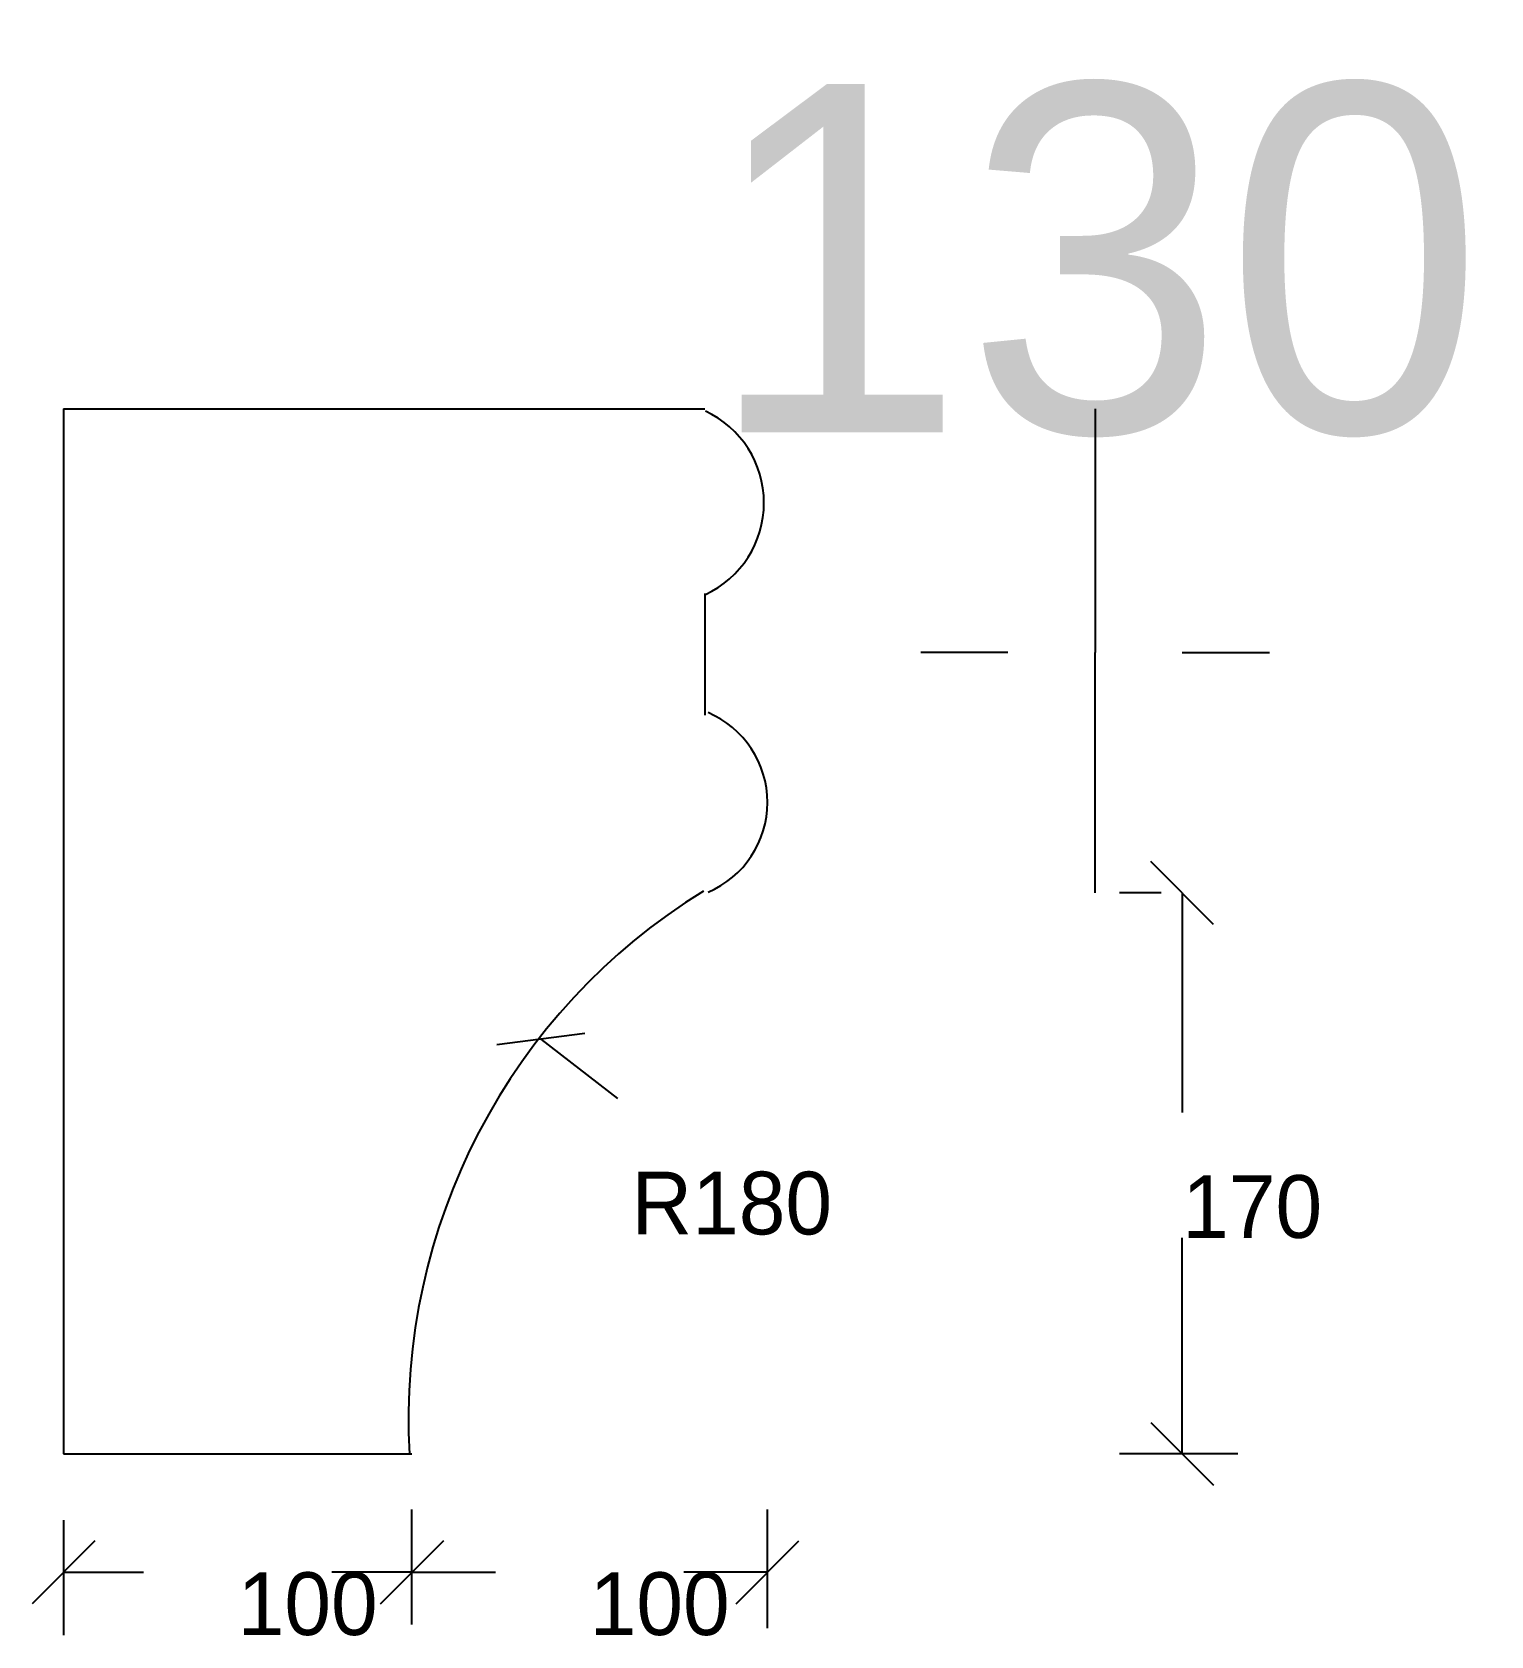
# Model space of a CAD drawing. Header units: metres. Extents: x 34.86 to 39.05, y -30.26 to -25.66.
import ezdxf

# ---------------------------------------------------------------- set-up
doc = ezdxf.new("R2010")
doc.units = ezdxf.units.M
doc.dimstyles.get("Standard").update_dxf_attribs({"dimtxt": 2.5, "dimasz": 2.5, "dimexe": 1.25, "dimexo": 0.625, "dimtad": 1, "dimcen": 2.5, "dimazin": 3, "dimtfac": 1, "dimtmove": 0, "dimatfit": 3})

# ---------------------------------------------------------------- blocks, each defined once
blk = doc.blocks.new('_OBLIQUE')
at = {"color": 0, "linetype": 'BYBLOCK'}
blk.add_line((-0.5, -0.5), (0.5, 0.5), dxfattribs=at)
blk = doc.blocks.new('*D1')
for p, q in [((37.91, -26.74), (37.91, -27.44)), ((37.66, -27.44), (37.41, -27.44)), ((37.91, -28.13), (37.91, -27.44)), ((37.91, -27.44), (37.91, -27.44)), ((38.16, -27.44), (38.41, -27.44))]:
    blk.add_line(p, q)
at = {"layer": 'Defpoints'}
for p in [(37.91, -26.74), (37.91, -27.44), (37.91, -28.13)]:
    blk.add_point(p, dxfattribs=at)
at = {"insert": (37.91, -26.315), "char_height": 1, "attachment_point": 5}
blk.add_mtext('130', dxfattribs=at)

msp = doc.modelspace()

# ---------------------------------------------------------------- linework, layer by layer
for p, q in [((34.95, -26.74), (36.79, -26.74)), ((34.95, -26.74), (34.95, -29.74)), ((36.79, -26.74), (36.79, -26.74)), ((36.79, -27.27), (36.79, -27.62)), ((38.1, -28.13), (37.98, -28.13)), ((38.16, -28.13), (38.16, -28.76)), ((36.32, -28.55), (36.54, -28.72)), ((38.16, -29.74), (38.16, -29.12)), ((34.95, -29.74), (35.95, -29.74)), ((38.32, -29.74), (37.98, -29.74)), ((35.95, -30.23), (35.95, -29.9)), ((36.97, -30.24), (36.97, -29.9)), ((34.95, -29.93), (34.95, -30.26)), ((34.95, -30.08), (35.18, -30.08)), ((35.95, -30.08), (35.72, -30.08)), ((35.95, -30.08), (36.19, -30.08)), ((36.97, -30.08), (36.73, -30.08))]:
    msp.add_line(p, q)
for centre, radius, start, end in [((36.67, -27.01), 0.29, 294.83, 65.17), ((36.69, -27.87), 0.28, 293.02, 66.98), ((37.72, -29.64), 1.78, 121.65, 183.24)]:
    msp.add_arc(centre, radius, start, end)

# ---------------------------------------------------------------- block references
at = {"xscale": 0.18, "yscale": 0.18, "zscale": 0.18}
for p, rotation in [((38.16, -28.13), 90), ((36.32, -28.55), 142.31), ((38.16, -29.74), 270), ((34.95, -30.08), 180), ((35.95, -30.08), 180)]:
    msp.add_blockref('_OBLIQUE', p, dxfattribs=dict(at, rotation=rotation))
for p in [(35.95, -30.08), (36.97, -30.08)]:
    msp.add_blockref('_OBLIQUE', p, dxfattribs=at)

# ---------------------------------------------------------------- texts
at = {"char_height": 0.18, "attachment_point": 1}
for s, insert in [('\\A1;R180', (36.58, -28.93)), ('\\A1;170', (38.16, -28.94)), ('\\A1;100', (35.45, -30.08)), ('\\A1;100', (36.46, -30.08))]:
    msp.add_mtext(s, dxfattribs=dict(at, insert=insert))

# ---------------------------------------------------------------- dimensions: what is measured, and where the dimension line sits
dim = msp.add_linear_dim(base=(37.91, -27.44), p1=(37.91, -26.74), p2=(37.91, -28.13), text='130', dimstyle='Standard')
dim.commit()
dim.dimension.update_dxf_attribs({"geometry": '*D1', "text_midpoint": (37.91, -26.315)})

doc.saveas('drawing.dxf')
